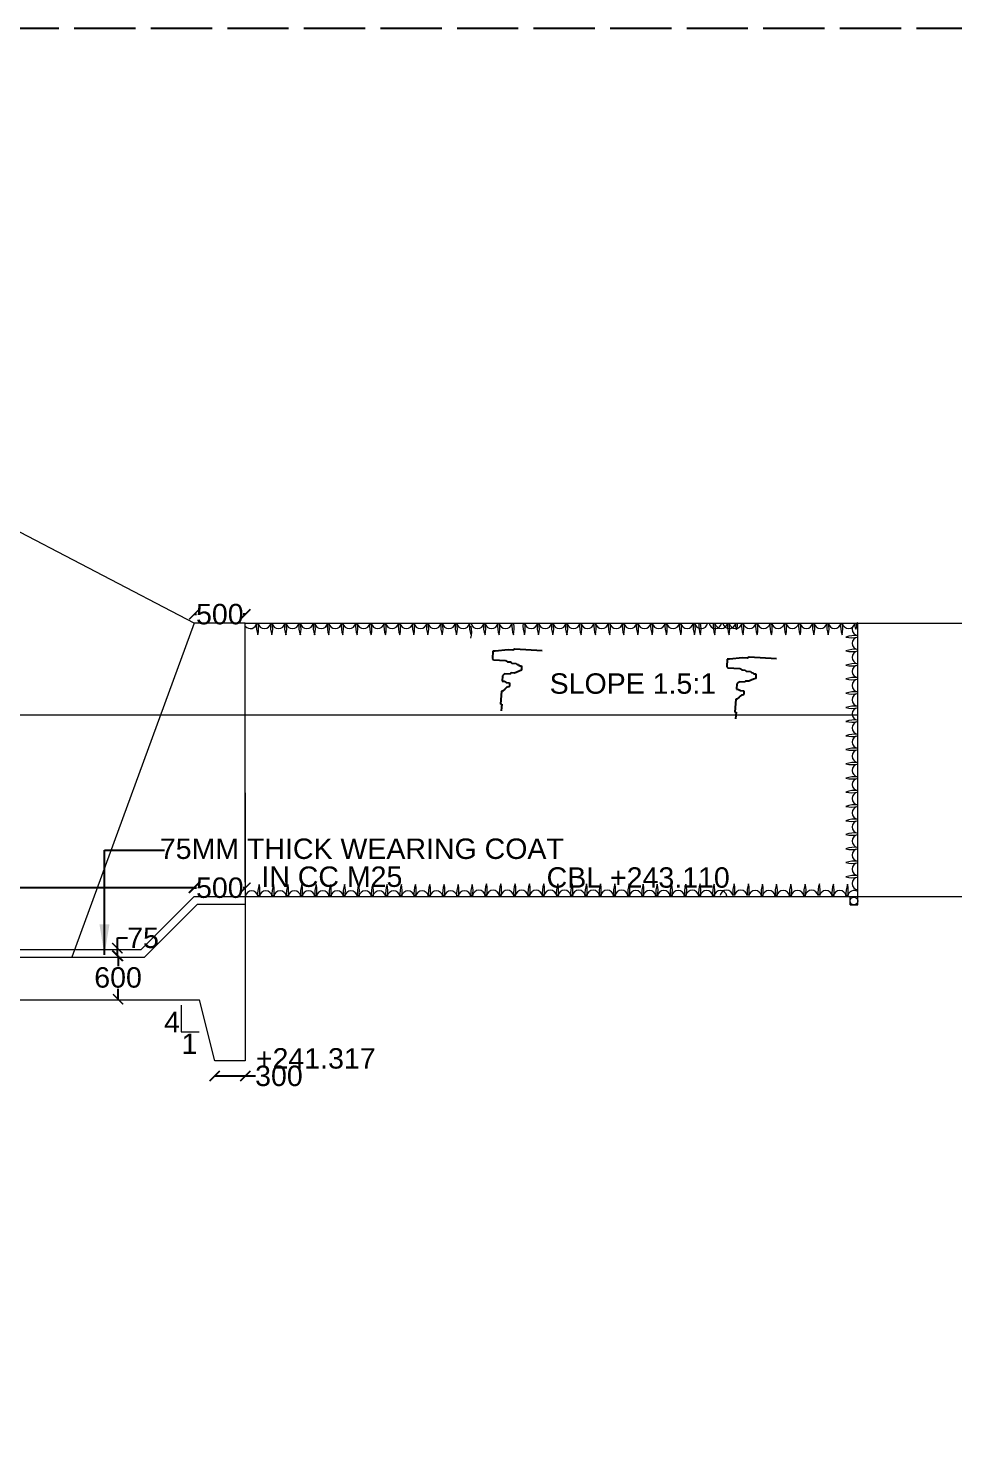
# Model space of a CAD drawing. Header units: feet. Extents: x 231797 to 1357550, y -93095 to 44152.
# Drawn here: x 243323.7 to 243414.4, y 17497.5 to 17635 of the extents above; entities that cross this region are included whole.
import ezdxf

# ---------------------------------------------------------------- set-up
doc = ezdxf.new("R2010")
doc.units = ezdxf.units.FT
doc.header["$LTSCALE"] = 2
doc.header["$MEASUREMENT"] = 0
doc.linetypes.add('ACAD_ISO02W100', pattern=[15, 12, -3])
doc.styles.get("Standard").update_dxf_attribs({"font": 'arial.ttf'})
doc.dimstyles.new('200SC', dxfattribs={"dimtxt": 2, "dimasz": 1, "dimexe": 0.18, "dimexo": 0.0625, "dimgap": 0.09, "dimtad": 0, "dimtih": 1, "dimtoh": 1, "dimdec": 0, "dimlfac": 200, "dimzin": 0, "dimdsep": 46, "dimtxsty": 'Standard', "dimblk": 'ARCHTICK', "dimcen": 0.09, "dimse1": 1, "dimse2": 1, "dimclrd": 256, "dimclre": 5, "dimclrt": 256, "dimadec": 0, "dimazin": 0, "dimtfac": 1, "dimtdec": 0, "dimtofl": 0, "dimtmove": 0, "dimatfit": 3, "dimfxl": 1, "dimtolj": 1, "dimtzin": 0, "dimarcsym": 0})
doc.dimstyles.new('Copy of 200', dxfattribs={"dimtxt": 2, "dimasz": 3, "dimexe": 0.18, "dimexo": 0.0625, "dimgap": 0.09, "dimtad": 0, "dimtih": 1, "dimtoh": 1, "dimdec": 0, "dimlfac": 200, "dimzin": 0, "dimdsep": 46, "dimtxsty": 'Standard', "dimcen": 0.09, "dimse1": 1, "dimse2": 1, "dimclrd": 5, "dimclre": 5, "dimclrt": 6, "dimadec": 0, "dimazin": 0, "dimtfac": 1, "dimtdec": 0, "dimtofl": 0, "dimtmove": 0, "dimatfit": 3, "dimfxl": 1, "dimtolj": 1, "dimtzin": 0, "dimarcsym": 0})

# ---------------------------------------------------------------- blocks, each defined once
blk = doc.blocks.new('_ArchTick')
at = {"color": 0, "linetype": 'ByBlock', "const_width": 0.15}
blk.add_lwpolyline([(-0.5, -0.5), (0.5, 0.5)], dxfattribs=at)
blk = doc.blocks.new('*D149')
at = {"lineweight": -2, "ltscale": 0.25, "transparency": 16777216}
for p, q in [((243341.99, 17532.39), (243344.99, 17532.39)), ((243344.99, 17532.39), (243345.99, 17532.39))]:
    blk.add_line(p, q, dxfattribs=at)
at = {"layer": 'Defpoints', "color": 0, "ltscale": 0.25, "transparency": 16777216}
for p in [(243341.99, 17533.38), (243344.99, 17533.38), (243344.99, 17532.39)]:
    blk.add_point(p, dxfattribs=at)
at = {"lineweight": -2, "ltscale": 0.25, "transparency": 16777216, "rotation": 180}
blk.add_blockref('_ArchTick', (243341.99, 17532.39), dxfattribs=at)
at = {"lineweight": -2, "ltscale": 0.25, "transparency": 16777216}
blk.add_blockref('_ArchTick', (243344.99, 17532.39), dxfattribs=at)
at = {"lineweight": 13, "ltscale": 0.25, "transparency": 16777216, "insert": (243348.28, 17532.39), "char_height": 2, "attachment_point": 5}
blk.add_mtext('\\A1;300', dxfattribs=at)
blk = doc.blocks.new('*D150')
at = {"lineweight": -2, "ltscale": 0.25, "transparency": 16777216}
for p, q in [((243339.99, 17550.82), (243340.19, 17550.82)), ((243344.99, 17550.82), (243344.78, 17550.82))]:
    blk.add_line(p, q, dxfattribs=at)
at = {"layer": 'Defpoints', "color": 0, "ltscale": 0.25, "transparency": 16777216}
for p in [(243339.99, 17550.82), (243344.99, 17550.82), (243344.99, 17550.82)]:
    blk.add_point(p, dxfattribs=at)
at = {"lineweight": -2, "ltscale": 0.25, "transparency": 16777216, "rotation": 180}
blk.add_blockref('_ArchTick', (243339.99, 17550.82), dxfattribs=at)
at = {"lineweight": -2, "ltscale": 0.25, "transparency": 16777216}
blk.add_blockref('_ArchTick', (243344.99, 17550.82), dxfattribs=at)
at = {"lineweight": 13, "ltscale": 0.25, "transparency": 16777216, "insert": (243342.49, 17550.82), "char_height": 2, "attachment_point": 5}
blk.add_mtext('\\A1;500', dxfattribs=at)
blk = doc.blocks.new('A$C717C14BF')
for p, q in [((0, 14.57), (6.64, 14.98)), ((6.64, 14.98), (7.19, 14.74)), ((7.19, 14.74), (8.25, 14.81)), ((8.25, 14.81), (11.47, 14.47)), ((11.47, 14.47), (12, 14.5)), ((12, 14.5), (12.12, 12.65)), ((5.56, 10.92), (5.02, 10.88)), ((5.02, 10.88), (5.09, 9.82)), ((5.8, 11.2), (5.56, 10.92)), ((6.07, 11.21), (5.8, 11.2)), ((6.32, 11.49), (6.07, 11.21)), ((7.38, 11.56), (6.32, 11.49)), ((7.63, 11.84), (7.38, 11.56)), ((8.43, 11.89), (7.63, 11.84)), ((8.94, 12.19), (8.43, 11.89)), ((11.87, 12.36), (8.94, 12.19)), ((12.12, 12.65), (11.87, 12.36)), ((5.09, 9.82), (5.64, 9.59)), ((5.64, 9.59), (6.18, 9.36)), ((6.18, 9.36), (6.73, 9.12)), ((6.73, 9.12), (7.53, 9.17)), ((7.53, 9.17), (7.81, 8.92)), ((7.81, 8.92), (9.14, 9)), ((8.74, 6.85), (7.94, 6.8)), ((9.25, 7.15), (8.74, 6.85)), ((9.14, 9), (9.42, 8.75)), ((9.78, 7.18), (9.25, 7.15)), ((9.42, 8.75), (9.7, 8.51)), ((9.7, 8.51), (9.78, 7.18)), ((7.94, 6.8), (7.99, 6)), ((7.99, 6), (8.27, 5.76)), ((8.27, 5.76), (8.53, 5.77)), ((8.53, 5.77), (8.82, 5.52)), ((8.82, 5.52), (9.1, 5.27)), ((9.1, 5.27), (9.66, 4.78)), ((9.66, 4.78), (9.93, 4.79)), ((9.93, 4.79), (10.12, 1.61)), ((10.12, 1.61), (9.86, 1.59)), ((9.86, 1.59), (9.95, 0))]:
    blk.add_line(p, q)
blk = doc.blocks.new('*D151')
at = {"lineweight": -2, "ltscale": 0.25, "transparency": 16777216}
for p, q in [((243332.52, 17544.16), (243332.52, 17543.14)), ((243332.52, 17539.91), (243332.52, 17540.92))]:
    blk.add_line(p, q, dxfattribs=at)
at = {"layer": 'Defpoints', "color": 0, "ltscale": 0.25, "transparency": 16777216}
for p in [(243332.52, 17544.16), (243332.52, 17539.91), (243332.52, 17539.91)]:
    blk.add_point(p, dxfattribs=at)
at = {"lineweight": -2, "ltscale": 0.25, "transparency": 16777216}
for p, rotation in [((243332.52, 17544.16), 90), ((243332.52, 17539.91), 270)]:
    blk.add_blockref('_ArchTick', p, dxfattribs=dict(at, rotation=rotation))
at = {"lineweight": 13, "ltscale": 0.25, "transparency": 16777216, "insert": (243332.52, 17542.03), "char_height": 2, "attachment_point": 5}
blk.add_mtext('\\A1;600', dxfattribs=at)
blk = doc.blocks.new('*D152')
at = {"lineweight": -2, "ltscale": 0.25, "transparency": 16777216}
for p, q in [((243332.45, 17544.91), (243332.45, 17545.91)), ((243332.45, 17545.91), (243333.45, 17545.91)), ((243332.45, 17544.16), (243332.45, 17544.91))]:
    blk.add_line(p, q, dxfattribs=at)
at = {"layer": 'Defpoints', "color": 0, "ltscale": 0.25, "transparency": 16777216}
for p in [(243332.45, 17544.91), (243332.52, 17544.91), (243332.52, 17544.16)]:
    blk.add_point(p, dxfattribs=at)
at = {"lineweight": -2, "ltscale": 0.25, "transparency": 16777216}
for p, rotation in [((243332.45, 17544.91), 90), ((243332.45, 17544.16), 270)]:
    blk.add_blockref('_ArchTick', p, dxfattribs=dict(at, rotation=rotation))
at = {"lineweight": 13, "ltscale": 0.25, "transparency": 16777216, "insert": (243334.97, 17545.91), "char_height": 2, "attachment_point": 5}
blk.add_mtext('\\A1;75', dxfattribs=at)
blk = doc.blocks.new('*D161')
at = {"lineweight": -2, "ltscale": 0.25, "transparency": 16777216}
for p, q in [((243339.99, 17577.62), (243340.19, 17577.62)), ((243344.99, 17577.62), (243344.78, 17577.62))]:
    blk.add_line(p, q, dxfattribs=at)
at = {"layer": 'Defpoints', "color": 0, "ltscale": 0.25, "transparency": 16777216}
for p in [(243339.99, 17576.76), (243344.99, 17577.62), (243344.99, 17576.76)]:
    blk.add_point(p, dxfattribs=at)
at = {"lineweight": -2, "ltscale": 0.25, "transparency": 16777216, "rotation": 180}
blk.add_blockref('_ArchTick', (243339.99, 17577.62), dxfattribs=at)
at = {"lineweight": -2, "ltscale": 0.25, "transparency": 16777216}
blk.add_blockref('_ArchTick', (243344.99, 17577.62), dxfattribs=at)
at = {"lineweight": 13, "ltscale": 0.25, "transparency": 16777216, "insert": (243342.49, 17577.62), "char_height": 2, "attachment_point": 5}
blk.add_mtext('\\A1;500', dxfattribs=at)
blk = doc.blocks.new('*D210')
at = {"lineweight": -2, "ltscale": 0.25, "transparency": 16777216}
for p, q in [((243284.78, 17550.83), (243309.28, 17550.83)), ((243339.94, 17550.83), (243315.44, 17550.83))]:
    blk.add_line(p, q, dxfattribs=at)
at = {"layer": 'Defpoints', "color": 0, "ltscale": 0.25, "transparency": 16777216}
for p in [(243339.94, 17550.83), (243284.78, 17544.86), (243339.94, 17544.86)]:
    blk.add_point(p, dxfattribs=at)
at = {"lineweight": -2, "ltscale": 0.25, "transparency": 16777216, "rotation": 180}
blk.add_blockref('_ArchTick', (243284.78, 17550.83), dxfattribs=at)
at = {"lineweight": -2, "ltscale": 0.25, "transparency": 16777216}
blk.add_blockref('_ArchTick', (243339.94, 17550.83), dxfattribs=at)
at = {"lineweight": 13, "ltscale": 0.25, "transparency": 16777216, "insert": (243312.36, 17550.83), "char_height": 2, "attachment_point": 5}
blk.add_mtext('\\A1;6150', dxfattribs=at)

msp = doc.modelspace()

# ---------------------------------------------------------------- linework, layer by layer
at = {"color": 7, "lineweight": 13, "ltscale": 0.25}
for p, q in [((243339.9853, 17576.7599), (243314.2795, 17590.1322)), ((243339.9853, 17576.7599), (243327.9853, 17544.0322)), ((243344.9853, 17576.7599), (243339.9853, 17576.7599)), ((243344.9853, 17551.3622), (243344.9853, 17576.7599)), ((243344.9853, 17576.7599), (243445.9568, 17576.7599)), ((243404.9853, 17549.9822), (243404.9853, 17576.7599)), ((243404.9853, 17551.3622), (243404.9853, 17569.7501)), ((243267.2795, 17567.7599), (243404.9853, 17567.7599)), ((243344.9853, 17567.7599), (243404.9853, 17567.7599)), ((243344.9853, 17560.1122), (243344.9853, 17533.8622)), ((243344.9853, 17560.1122), (243344.9853, 17533.8622)), ((243404.9853, 17549.1663), (243404.9853, 17550.6663)), ((243334.7853, 17544.7822), (243339.9853, 17549.9822)), ((243335.0959, 17544.0322), (243340.2959, 17549.2322)), ((243339.9853, 17549.9822), (243445.9568, 17549.9822)), ((243339.9853, 17549.9822), (243344.9853, 17549.9822)), ((243340.2959, 17549.2322), (243344.9853, 17549.2322)), ((243404.2353, 17549.1663), (243404.9853, 17549.1663)), ((243284.7624, 17544.0322), (243335.0959, 17544.0322)), ((243284.9395, 17544.7822), (243334.7853, 17544.7822)), ((243237.4216, 17539.8622), (243340.4853, 17539.8622)), ((243341.9853, 17533.8622), (243340.4853, 17539.8622)), ((243338.7167, 17539.3156), (243338.7167, 17536.7119)), ((243338.7167, 17536.7119), (243340.4636, 17536.7119)), ((243344.9853, 17533.8622), (243341.9853, 17533.8622))]:
    msp.add_line(p, q, dxfattribs=at)
at = {"color": 7, "lineweight": 13}
for p, q in [((243344.9853, 17567.7599), (243404.9853, 17567.7599)), ((243344.9853, 17549.9822), (243344.9853, 17549.7947)), ((243404.2353, 17549.1663), (243404.2353, 17549.9822))]:
    msp.add_line(p, q, dxfattribs=at)
at = {"linetype": 'ACAD_ISO02W100', "ltscale": 0.25}
msp.add_lwpolyline([(243013.2302, 17635.0433), (244038.8497, 17635.0433), (244038.8497, 16905.0498), (243013.2302, 16905.0498)], close=True, dxfattribs=at)
at = {"color": 7, "lineweight": 13}
msp.add_circle((243404.6069, 17549.5361), 0.3763, dxfattribs=at)
for centre, radius, start, end in [((243345.4798, 17576.8478), 0.6311, 218.414274, 352.000461), ((243348.7186, 17576.487), 2.6547, 174.099854, 199.640631), ((243343.6347, 17576.2116), 2.6547, 346.562353, 11.920984), ((243346.8571, 17576.8478), 0.6311, 187.999539, 352.000461), ((243350.096, 17576.487), 2.6547, 174.099854, 199.640631), ((243345.0121, 17576.2116), 2.6547, 346.562353, 11.920984), ((243348.2345, 17576.8478), 0.6311, 187.999539, 352.000461), ((243351.4733, 17576.487), 2.6547, 174.099854, 199.640631), ((243346.3894, 17576.2116), 2.6547, 346.562353, 11.920984), ((243349.6118, 17576.8478), 0.6311, 187.999539, 352.000461), ((243352.8774, 17576.487), 2.6547, 174.099854, 199.640631), ((243347.7935, 17576.2116), 2.6547, 346.562353, 11.920984), ((243351.0159, 17576.8478), 0.6311, 187.999539, 352.000461), ((243354.2815, 17576.487), 2.6547, 174.099854, 199.640631), ((243349.1976, 17576.2116), 2.6547, 346.562353, 11.920984), ((243352.42, 17576.8478), 0.6311, 187.999539, 352.000461), ((243355.6589, 17576.487), 2.6547, 174.099854, 199.640631), ((243350.575, 17576.2116), 2.6547, 346.562353, 11.920984), ((243353.7974, 17576.8478), 0.6311, 187.999539, 352.000461), ((243357.0362, 17576.487), 2.6547, 174.099854, 199.640631), ((243351.9523, 17576.2116), 2.6547, 346.562353, 11.920984), ((243355.1747, 17576.8478), 0.6311, 187.999539, 352.000461), ((243358.4403, 17576.487), 2.6547, 174.099854, 199.640631), ((243353.3564, 17576.2116), 2.6547, 346.562353, 11.920984), ((243356.5788, 17576.8478), 0.6311, 187.999539, 352.000461), ((243359.8177, 17576.487), 2.6547, 174.099854, 199.640631), ((243354.7337, 17576.2116), 2.6547, 346.562353, 11.920984), ((243357.9562, 17576.8478), 0.6311, 187.999539, 352.000461), ((243361.2218, 17576.487), 2.6547, 174.099854, 199.640631), ((243356.1378, 17576.2116), 2.6547, 346.562353, 11.920984), ((243359.3603, 17576.8478), 0.6311, 187.999539, 352.000461), ((243362.6259, 17576.487), 2.6547, 174.099854, 199.640631), ((243357.5419, 17576.2116), 2.6547, 346.562353, 11.920984), ((243360.7644, 17576.8478), 0.6311, 187.999539, 352.000461), ((243364.0032, 17576.487), 2.6547, 174.099854, 199.640631), ((243358.9193, 17576.2116), 2.6547, 346.562353, 11.920984), ((243362.1417, 17576.8478), 0.6311, 187.999539, 352.000461), ((243365.3806, 17576.487), 2.6547, 174.099854, 199.640631), ((243360.2966, 17576.2116), 2.6547, 346.562353, 11.920984), ((243363.5191, 17576.8478), 0.6311, 187.999539, 352.000461), ((243366.7847, 17576.487), 2.6547, 174.099854, 199.640631), ((243361.7007, 17576.2116), 2.6547, 346.562353, 11.920984), ((243364.9232, 17576.8478), 0.6311, 187.999539, 352.000461), ((243368.1888, 17576.487), 2.6547, 174.099854, 199.640631), ((243363.1048, 17576.2116), 2.6547, 346.562353, 11.920984), ((243366.3273, 17576.8478), 0.6311, 187.999539, 352.000461), ((243369.5929, 17576.487), 2.6547, 174.099854, 199.640631), ((243367.7314, 17576.8478), 0.6311, 187.999539, 352.000461), ((243370.9702, 17576.487), 2.6547, 174.099854, 199.640631), ((243365.8863, 17576.2116), 2.6547, 346.562353, 11.920984), ((243369.1087, 17576.8478), 0.6311, 187.999539, 352.000461), ((243372.3476, 17576.487), 2.6547, 174.099854, 199.640631), ((243367.2636, 17576.2116), 2.6547, 346.562353, 11.920984), ((243370.486, 17576.8478), 0.6311, 187.999539, 352.000461), ((243373.7517, 17576.487), 2.6547, 174.099854, 199.640631), ((243368.6677, 17576.2116), 2.6547, 346.562353, 11.920984), ((243374.8434, 17576.487), 2.6547, 174.099854, 199.640631), ((243369.7595, 17576.2116), 2.6547, 346.562353, 11.920984), ((243372.9819, 17576.8478), 0.6311, 187.999539, 352.000461), ((243376.2207, 17576.487), 2.6547, 174.099854, 199.640631), ((243371.1368, 17576.2116), 2.6547, 346.562353, 11.920984), ((243374.3592, 17576.8478), 0.6311, 187.999539, 352.000461), ((243377.6248, 17576.487), 2.6547, 174.099854, 199.640631), ((243372.5409, 17576.2116), 2.6547, 346.562353, 11.920984), ((243375.7633, 17576.8478), 0.6311, 187.999539, 352.000461), ((243379.0022, 17576.487), 2.6547, 174.099854, 199.640631), ((243373.9182, 17576.2116), 2.6547, 346.562353, 11.920984), ((243377.1407, 17576.8478), 0.6311, 187.999539, 352.000461), ((243380.3795, 17576.487), 2.6547, 174.099854, 199.640631), ((243375.2956, 17576.2116), 2.6547, 346.562353, 11.920984), ((243378.518, 17576.8478), 0.6311, 187.999539, 352.000461), ((243381.7836, 17576.487), 2.6547, 174.099854, 199.640631), ((243376.6997, 17576.2116), 2.6547, 346.562353, 11.920984), ((243379.9221, 17576.8478), 0.6311, 187.999539, 352.000461), ((243383.1877, 17576.487), 2.6547, 174.099854, 199.640631), ((243378.1038, 17576.2116), 2.6547, 346.562353, 11.920984), ((243381.3262, 17576.8478), 0.6311, 187.999539, 352.000461), ((243384.5651, 17576.487), 2.6547, 174.099854, 199.640631), ((243379.4811, 17576.2116), 2.6547, 346.562353, 11.920984), ((243382.7036, 17576.8478), 0.6311, 187.999539, 352.000461), ((243385.9424, 17576.487), 2.6547, 174.099854, 199.640631), ((243380.8585, 17576.2116), 2.6547, 346.562353, 11.920984), ((243384.0809, 17576.8478), 0.6311, 187.999539, 352.000461), ((243387.3465, 17576.487), 2.6547, 174.099854, 199.640631), ((243382.2626, 17576.2116), 2.6547, 346.562353, 11.920984), ((243385.485, 17576.8478), 0.6311, 187.999539, 352.000461), ((243388.7506, 17576.487), 2.6547, 174.099854, 199.640631), ((243383.6667, 17576.2116), 2.6547, 346.562353, 11.920984), ((243386.8891, 17576.8478), 0.6311, 187.999539, 352.000461), ((243390.1547, 17576.487), 2.6547, 174.099854, 199.640631), ((243385.0708, 17576.2116), 2.6547, 346.562353, 11.920984), ((243388.2669, 17576.8182), 0.6016, 185.558497, 354.441503), ((243391.5063, 17576.487), 2.6547, 174.099854, 199.640631), ((243386.4224, 17576.2116), 2.6547, 346.562353, 11.920984), ((243389.6448, 17576.8478), 0.6311, 187.999539, 352.000461), ((243392.0691, 17576.4928), 2.6547, 174.099854, 199.640631), ((243386.9852, 17576.2173), 2.6547, 346.562353, 11.920984), ((243391.0226, 17576.8182), 0.6016, 185.558497, 354.441503), ((243393.4732, 17576.4928), 2.6547, 174.099854, 199.640631), ((243388.3893, 17576.2173), 2.6547, 346.562353, 11.920984), ((243391.6117, 17576.8535), 0.6311, 187.999539, 352.000461), ((243392.4005, 17576.8478), 0.6311, 187.999539, 352.000461), ((243394.8773, 17576.4928), 2.6547, 174.099854, 199.640631), ((243389.7934, 17576.2173), 2.6547, 346.562353, 11.920984), ((243393.0158, 17576.8535), 0.6311, 187.999539, 352.000461), ((243393.7779, 17576.5473), 0.7819, 164.218997, 211.518334), ((243392.4263, 17576.53), 0.7876, 330.187081, 16.97259), ((243396.2547, 17576.4928), 2.6547, 174.099854, 199.640631), ((243391.1708, 17576.2173), 2.6547, 346.562353, 11.920984), ((243394.3932, 17576.8535), 0.6311, 187.999539, 352.000461), ((243397.632, 17576.4928), 2.6547, 174.099854, 199.640631), ((243392.5481, 17576.2173), 2.6547, 346.562353, 11.920984), ((243395.7705, 17576.8535), 0.6311, 187.999539, 352.000461), ((243399.0361, 17576.4928), 2.6547, 174.099854, 199.640631), ((243393.9522, 17576.2173), 2.6547, 346.562353, 11.920984), ((243397.1746, 17576.8535), 0.6311, 187.999539, 352.000461), ((243400.4402, 17576.4928), 2.6547, 174.099854, 199.640631), ((243395.3563, 17576.2173), 2.6547, 346.562353, 11.920984), ((243398.5787, 17576.8535), 0.6311, 187.999539, 352.000461), ((243401.8443, 17576.4928), 2.6547, 174.099854, 199.640631), ((243396.7604, 17576.2173), 2.6547, 346.562353, 11.920984), ((243399.9566, 17576.824), 0.6016, 185.558497, 354.441503), ((243403.1959, 17576.4928), 2.6547, 174.099854, 199.640631), ((243398.112, 17576.2173), 2.6547, 346.562353, 11.920984), ((243401.3344, 17576.8535), 0.6311, 187.999539, 352.000461), ((243404.6, 17576.4928), 2.6547, 174.099854, 199.640631), ((243399.5161, 17576.2173), 2.6547, 346.562353, 11.920984), ((243402.7123, 17576.824), 0.6016, 185.558497, 354.441503), ((243405.9516, 17576.4928), 2.6547, 174.099854, 199.640631), ((243400.8677, 17576.2173), 2.6547, 346.562353, 11.920984), ((243404.0901, 17576.8535), 0.6311, 187.999539, 352.000461), ((243405.0731, 17576.1525), 0.6311, 97.999539, 262.000461), ((243405.4675, 17576.553), 0.7819, 164.218997, 211.518334), ((243404.1159, 17576.5358), 0.7876, 330.187081, 16.97259), ((243364.5089, 17575.9073), 2.6547, 346.562353, 11.920984), ((243404.4369, 17577.9709), 2.6547, 256.562353, 281.920984), ((243404.7124, 17572.8869), 2.6547, 84.099854, 109.640631), ((243405.0435, 17574.7747), 0.6016, 95.558497, 264.441503), ((243404.4369, 17576.6193), 2.6547, 256.562353, 281.920984), ((243404.7124, 17571.5353), 2.6547, 84.099854, 109.640631), ((243405.0731, 17573.3968), 0.6311, 97.999539, 262.000461), ((243404.4369, 17575.2152), 2.6547, 256.562353, 281.920984), ((243404.7124, 17570.1312), 2.6547, 84.099854, 109.640631), ((243405.0435, 17572.019), 0.6016, 95.558497, 264.441503), ((243404.4369, 17573.8636), 2.6547, 256.562353, 281.920984), ((243404.7124, 17568.7796), 2.6547, 84.099854, 109.640631), ((243405.0731, 17570.6411), 0.6311, 97.999539, 262.000461), ((243404.4369, 17572.4595), 2.6547, 256.562353, 281.920984), ((243404.7124, 17567.3755), 2.6547, 84.099854, 109.640631), ((243405.0731, 17569.237), 0.6311, 97.999539, 262.000461), ((243404.4369, 17571.0554), 2.6547, 256.562353, 281.920984), ((243404.7124, 17565.9714), 2.6547, 84.099854, 109.640631), ((243405.0435, 17567.8592), 0.6016, 95.558497, 264.441503), ((243404.4369, 17569.7038), 2.6547, 256.562353, 281.920984), ((243404.7124, 17564.6198), 2.6547, 84.099854, 109.640631), ((243405.0731, 17566.4813), 0.6311, 97.999539, 262.000461), ((243404.4369, 17568.2997), 2.6547, 256.562353, 281.920984), ((243404.7124, 17563.2157), 2.6547, 84.099854, 109.640631), ((243405.0435, 17565.1035), 0.6016, 95.558497, 264.441503), ((243404.4369, 17566.9481), 2.6547, 256.562353, 281.920984), ((243404.7124, 17561.8641), 2.6547, 84.099854, 109.640631), ((243405.0731, 17563.7257), 0.6311, 97.999539, 262.000461), ((243404.4369, 17565.544), 2.6547, 256.562353, 281.920984), ((243404.7124, 17560.46), 2.6547, 84.099854, 109.640631), ((243405.0731, 17562.3216), 0.6311, 97.999539, 262.000461), ((243404.4369, 17564.1399), 2.6547, 256.562353, 281.920984), ((243404.7124, 17559.0559), 2.6547, 84.099854, 109.640631), ((243405.0435, 17560.9437), 0.6016, 95.558497, 264.441503), ((243404.4369, 17562.7883), 2.6547, 256.562353, 281.920984), ((243404.7124, 17557.7043), 2.6547, 84.099854, 109.640631), ((243405.0731, 17559.5659), 0.6311, 97.999539, 262.000461), ((243404.4369, 17561.3842), 2.6547, 256.562353, 281.920984), ((243404.7124, 17556.3002), 2.6547, 84.099854, 109.640631), ((243405.0731, 17558.1618), 0.6311, 97.999539, 262.000461), ((243404.4369, 17559.9801), 2.6547, 256.562353, 281.920984), ((243404.7124, 17554.8962), 2.6547, 84.099854, 109.640631), ((243405.0435, 17556.7839), 0.6016, 95.558497, 264.441503), ((243404.4369, 17558.6285), 2.6547, 256.562353, 281.920984), ((243404.7124, 17553.5446), 2.6547, 84.099854, 109.640631), ((243405.0731, 17555.4061), 0.6311, 97.999539, 262.000461), ((243404.4369, 17557.2244), 2.6547, 256.562353, 281.920984), ((243404.7124, 17552.1405), 2.6547, 84.099854, 109.640631), ((243405.0435, 17554.0282), 0.6016, 95.558497, 264.441503), ((243404.4369, 17555.8728), 2.6547, 256.562353, 281.920984), ((243404.7124, 17550.7889), 2.6547, 84.099854, 109.640631), ((243405.0731, 17552.6504), 0.6311, 97.999539, 262.000461), ((243404.4369, 17554.4687), 2.6547, 256.562353, 281.920984), ((243404.7124, 17549.3848), 2.6547, 84.099854, 109.640631), ((243405.0731, 17551.2463), 0.6311, 97.999539, 262.000461), ((243345.6103, 17549.8944), 0.6311, 7.999539, 172.000461), ((243348.8491, 17550.2551), 2.6547, 160.359369, 185.900146), ((243343.7652, 17550.5306), 2.6547, 348.079016, 13.437647), ((243346.9876, 17549.8944), 0.6311, 7.999539, 172.000461), ((243350.2532, 17550.2551), 2.6547, 160.359369, 185.900146), ((243345.1693, 17550.5306), 2.6547, 348.079016, 13.437647), ((243348.3917, 17549.8944), 0.6311, 7.999539, 172.000461), ((243351.6573, 17550.2551), 2.6547, 160.359369, 185.900146), ((243346.5734, 17550.5306), 2.6547, 348.079016, 13.437647), ((243349.7958, 17549.8944), 0.6311, 7.999539, 172.000461), ((243353.0347, 17550.2551), 2.6547, 160.359369, 185.900146), ((243347.9507, 17550.5306), 2.6547, 348.079016, 13.437647), ((243351.1732, 17549.8944), 0.6311, 7.999539, 172.000461), ((243354.4388, 17550.2551), 2.6547, 160.359369, 185.900146), ((243349.3548, 17550.5306), 2.6547, 348.079016, 13.437647), ((243352.5773, 17549.8944), 0.6311, 7.999539, 172.000461), ((243355.8429, 17550.2551), 2.6547, 160.359369, 185.900146), ((243350.7589, 17550.5306), 2.6547, 348.079016, 13.437647), ((243353.9814, 17549.8944), 0.6311, 7.999539, 172.000461), ((243357.2202, 17550.2551), 2.6547, 160.359369, 185.900146), ((243355.3384, 17549.8886), 0.6311, 7.999539, 172.000461), ((243352.1363, 17550.5306), 2.6547, 348.079016, 13.437647), ((243358.5973, 17550.2551), 2.6547, 160.359369, 185.900146), ((243353.5134, 17550.5306), 2.6547, 348.079016, 13.437647), ((243356.7358, 17549.8944), 0.6311, 7.999539, 172.000461), ((243359.9746, 17550.2551), 2.6547, 160.359369, 185.900146), ((243354.8907, 17550.5306), 2.6547, 348.079016, 13.437647), ((243358.1131, 17549.8944), 0.6311, 7.999539, 172.000461), ((243361.3787, 17550.2551), 2.6547, 160.359369, 185.900146), ((243356.2948, 17550.5306), 2.6547, 348.079016, 13.437647), ((243359.5172, 17549.8944), 0.6311, 7.999539, 172.000461), ((243362.7828, 17550.2551), 2.6547, 160.359369, 185.900146), ((243357.6989, 17550.5306), 2.6547, 348.079016, 13.437647), ((243360.9213, 17549.8944), 0.6311, 7.999539, 172.000461), ((243364.1602, 17550.2551), 2.6547, 160.359369, 185.900146), ((243359.0762, 17550.5306), 2.6547, 348.079016, 13.437647), ((243362.2987, 17549.8944), 0.6311, 7.999539, 172.000461), ((243365.5643, 17550.2551), 2.6547, 160.359369, 185.900146), ((243360.4803, 17550.5306), 2.6547, 348.079016, 13.437647), ((243363.7028, 17549.8944), 0.6311, 7.999539, 172.000461), ((243366.9684, 17550.2551), 2.6547, 160.359369, 185.900146), ((243361.8844, 17550.5306), 2.6547, 348.079016, 13.437647), ((243365.1069, 17549.8944), 0.6311, 7.999539, 172.000461), ((243368.3457, 17550.2551), 2.6547, 160.359369, 185.900146), ((243366.4639, 17549.8886), 0.6311, 7.999539, 172.000461), ((243363.2618, 17550.5306), 2.6547, 348.079016, 13.437647), ((243369.7228, 17550.2551), 2.6547, 160.359369, 185.900146), ((243364.6389, 17550.5306), 2.6547, 348.079016, 13.437647), ((243367.8746, 17549.9619), 0.6311, 7.999539, 172.000461), ((243371.1135, 17550.3226), 2.6547, 160.359369, 185.900146), ((243366.0295, 17550.5981), 2.6547, 348.079016, 13.437647), ((243369.252, 17549.9619), 0.6311, 7.999539, 172.000461), ((243372.5176, 17550.3226), 2.6547, 160.359369, 185.900146), ((243367.4336, 17550.5981), 2.6547, 348.079016, 13.437647), ((243370.6561, 17549.9619), 0.6311, 7.999539, 172.000461), ((243373.9217, 17550.3226), 2.6547, 160.359369, 185.900146), ((243368.8377, 17550.5981), 2.6547, 348.079016, 13.437647), ((243372.0602, 17549.9619), 0.6311, 7.999539, 172.000461), ((243375.3258, 17550.3226), 2.6547, 160.359369, 185.900146), ((243370.2418, 17550.5981), 2.6547, 348.079016, 13.437647), ((243373.4643, 17549.9619), 0.6311, 7.999539, 172.000461), ((243376.7299, 17550.3226), 2.6547, 160.359369, 185.900146), ((243371.6459, 17550.5981), 2.6547, 348.079016, 13.437647), ((243374.8684, 17549.9619), 0.6311, 7.999539, 172.000461), ((243378.1072, 17550.3226), 2.6547, 160.359369, 185.900146), ((243373.0233, 17550.5981), 2.6547, 348.079016, 13.437647), ((243376.2457, 17549.9619), 0.6311, 7.999539, 172.000461), ((243379.5113, 17550.3226), 2.6547, 160.359369, 185.900146), ((243374.4274, 17550.5981), 2.6547, 348.079016, 13.437647), ((243377.6498, 17549.9619), 0.6311, 7.999539, 172.000461), ((243380.9154, 17550.3226), 2.6547, 160.359369, 185.900146), ((243375.8315, 17550.5981), 2.6547, 348.079016, 13.437647), ((243379.0539, 17549.9619), 0.6311, 7.999539, 172.000461), ((243382.2928, 17550.3226), 2.6547, 160.359369, 185.900146), ((243377.2088, 17550.5981), 2.6547, 348.079016, 13.437647), ((243380.4312, 17549.9619), 0.6311, 7.999539, 172.000461), ((243383.6969, 17550.3226), 2.6547, 160.359369, 185.900146), ((243378.6129, 17550.5981), 2.6547, 348.079016, 13.437647), ((243381.8353, 17549.9619), 0.6311, 7.999539, 172.000461), ((243385.1009, 17550.3226), 2.6547, 160.359369, 185.900146), ((243380.017, 17550.5981), 2.6547, 348.079016, 13.437647), ((243383.2342, 17549.9306), 0.6311, 7.999539, 172.000461), ((243386.4731, 17550.2913), 2.6547, 160.359369, 185.900146), ((243384.5913, 17549.9249), 0.6311, 7.999539, 172.000461), ((243381.3892, 17550.5668), 2.6547, 348.079016, 13.437647), ((243387.8502, 17550.2913), 2.6547, 160.359369, 185.900146), ((243382.7662, 17550.5668), 2.6547, 348.079016, 13.437647), ((243385.9887, 17549.9306), 0.6311, 7.999539, 172.000461), ((243389.2543, 17550.2913), 2.6547, 160.359369, 185.900146), ((243384.1703, 17550.5668), 2.6547, 348.079016, 13.437647), ((243387.3928, 17549.9306), 0.6311, 7.999539, 172.000461), ((243390.6584, 17550.2913), 2.6547, 160.359369, 185.900146), ((243388.7759, 17549.9619), 0.6311, 7.999539, 172.000461), ((243385.5744, 17550.5668), 2.6547, 348.079016, 13.437647), ((243392.0415, 17550.3226), 2.6547, 160.359369, 185.900146), ((243386.9576, 17550.5981), 2.6547, 348.079016, 13.437647), ((243390.1748, 17549.9306), 0.6311, 7.999539, 172.000461), ((243393.4137, 17550.2913), 2.6547, 160.359369, 185.900146), ((243391.5319, 17549.9249), 0.6311, 7.999539, 172.000461), ((243388.3298, 17550.5668), 2.6547, 348.079016, 13.437647), ((243392.1209, 17549.9676), 0.6311, 7.999539, 172.000461), ((243395.3865, 17550.3283), 2.6547, 160.359369, 185.900146), ((243390.3026, 17550.6038), 2.6547, 348.079016, 13.437647), ((243393.525, 17549.9676), 0.6311, 7.999539, 172.000461), ((243396.7906, 17550.3283), 2.6547, 160.359369, 185.900146), ((243391.7067, 17550.6038), 2.6547, 348.079016, 13.437647), ((243394.9239, 17549.9364), 0.6311, 7.999539, 172.000461), ((243398.1627, 17550.2971), 2.6547, 160.359369, 185.900146), ((243396.281, 17549.9306), 0.6311, 7.999539, 172.000461), ((243393.0788, 17550.5726), 2.6547, 348.079016, 13.437647), ((243399.5398, 17550.2971), 2.6547, 160.359369, 185.900146), ((243394.4559, 17550.5726), 2.6547, 348.079016, 13.437647), ((243397.6783, 17549.9364), 0.6311, 7.999539, 172.000461), ((243400.9439, 17550.2971), 2.6547, 160.359369, 185.900146), ((243395.86, 17550.5726), 2.6547, 348.079016, 13.437647), ((243399.0824, 17549.9364), 0.6311, 7.999539, 172.000461), ((243402.348, 17550.2971), 2.6547, 160.359369, 185.900146), ((243400.4656, 17549.9676), 0.6311, 7.999539, 172.000461), ((243397.2641, 17550.5726), 2.6547, 348.079016, 13.437647), ((243403.7312, 17550.3283), 2.6547, 160.359369, 185.900146), ((243398.6472, 17550.6038), 2.6547, 348.079016, 13.437647), ((243401.8645, 17549.9364), 0.6311, 7.999539, 172.000461), ((243405.1033, 17550.2971), 2.6547, 160.359369, 185.900146), ((243403.2215, 17549.9306), 0.6311, 7.999539, 172.000461), ((243400.0194, 17550.5726), 2.6547, 348.079016, 13.437647), ((243406.4872, 17550.2913), 2.6547, 160.359369, 185.900146), ((243401.4032, 17550.5668), 2.6547, 348.079016, 13.437647), ((243404.6256, 17549.9306), 0.6311, 55.264468, 172.000461)]:
    msp.add_arc(centre, radius, start, end, dxfattribs=at)

# ---------------------------------------------------------------- block references
at = {"color": 7, "lineweight": 13, "xscale": -0.403450272831833, "yscale": 0.4034502728100051, "zscale": 0.4034502728138903}
for p in [(243374.0807, 17568.1672), (243397.038, 17567.3802)]:
    msp.add_blockref('A$C717C14BF', p, dxfattribs=at)

# ---------------------------------------------------------------- texts
at = {"color": 7, "lineweight": 13, "char_height": 2, "attachment_point": 5}
for s, insert in [('SLOPE 1.5:1', (243382.9536, 17570.8199)), ('75MM THICK WEARING COAT', (243356.4017, 17554.6374)), ('IN CC M25', (243353.4614, 17551.8978)), ('CBL +243.110', (243383.4737, 17551.8186)), ('4', (243337.8113, 17537.6759)), ('1', (243339.5139, 17535.5444)), ('+241.317', (243351.8903, 17534.0998))]:
    msp.add_mtext(s, dxfattribs=dict(at, insert=insert))

# ---------------------------------------------------------------- dimensions: what is measured, and where the dimension line sits
at = {"color": 7, "lineweight": 13, "ltscale": 0.25}
for base, p1, p2, text, picture, middle in [((243344.9853, 17577.6181), (243339.9853, 17576.7599), (243344.9853, 17576.7599), '500', '*D161', (243342.4853, 17577.6181)), ((243339.9395, 17550.8304), (243284.7795, 17544.8622), (243339.9395, 17544.8622), '6150', '*D210', (243312.3595, 17550.8304)), ((243344.9853, 17550.8188), (243339.9853, 17550.8188), (243344.9853, 17550.8188), '500', '*D150', (243342.4853, 17550.8188)), ((243344.9853, 17532.3935), (243341.9853, 17533.3801), (243344.9853, 17533.3801), '300', '*D149', (243348.2806, 17532.3935))]:
    dim = msp.add_linear_dim(base=base, p1=p1, p2=p2, text=text, dimstyle='200SC', dxfattribs=at)
    dim.commit()
    dim.dimension.update_dxf_attribs({"geometry": picture, "text_midpoint": middle})
for p2, distance, text, picture, middle in [((243332.5164, 17544.9077), 0.0668, '75', '*D152', (243334.9714, 17545.9077)), ((243332.5164, 17539.9077), 0, '600', '*D151', (243332.5164, 17542.0327))]:
    dim = msp.add_aligned_dim(p1=(243332.5164, 17544.1577), p2=p2, distance=distance, text=text, dimstyle='200SC', dxfattribs=at)
    dim.commit()
    dim.dimension.update_dxf_attribs({"geometry": picture, "text_midpoint": middle})

# ---------------------------------------------------------------- leaders
msp.add_leader([(243331.1882, 17544.258), (243331.1882, 17554.517), (243337.0746, 17554.517)], dimstyle='Copy of 200', override={"dimgap": 0.09, "dimtad": 0, "dimclrd": 256}, dxfattribs=at)

doc.saveas('drawing.dxf')
